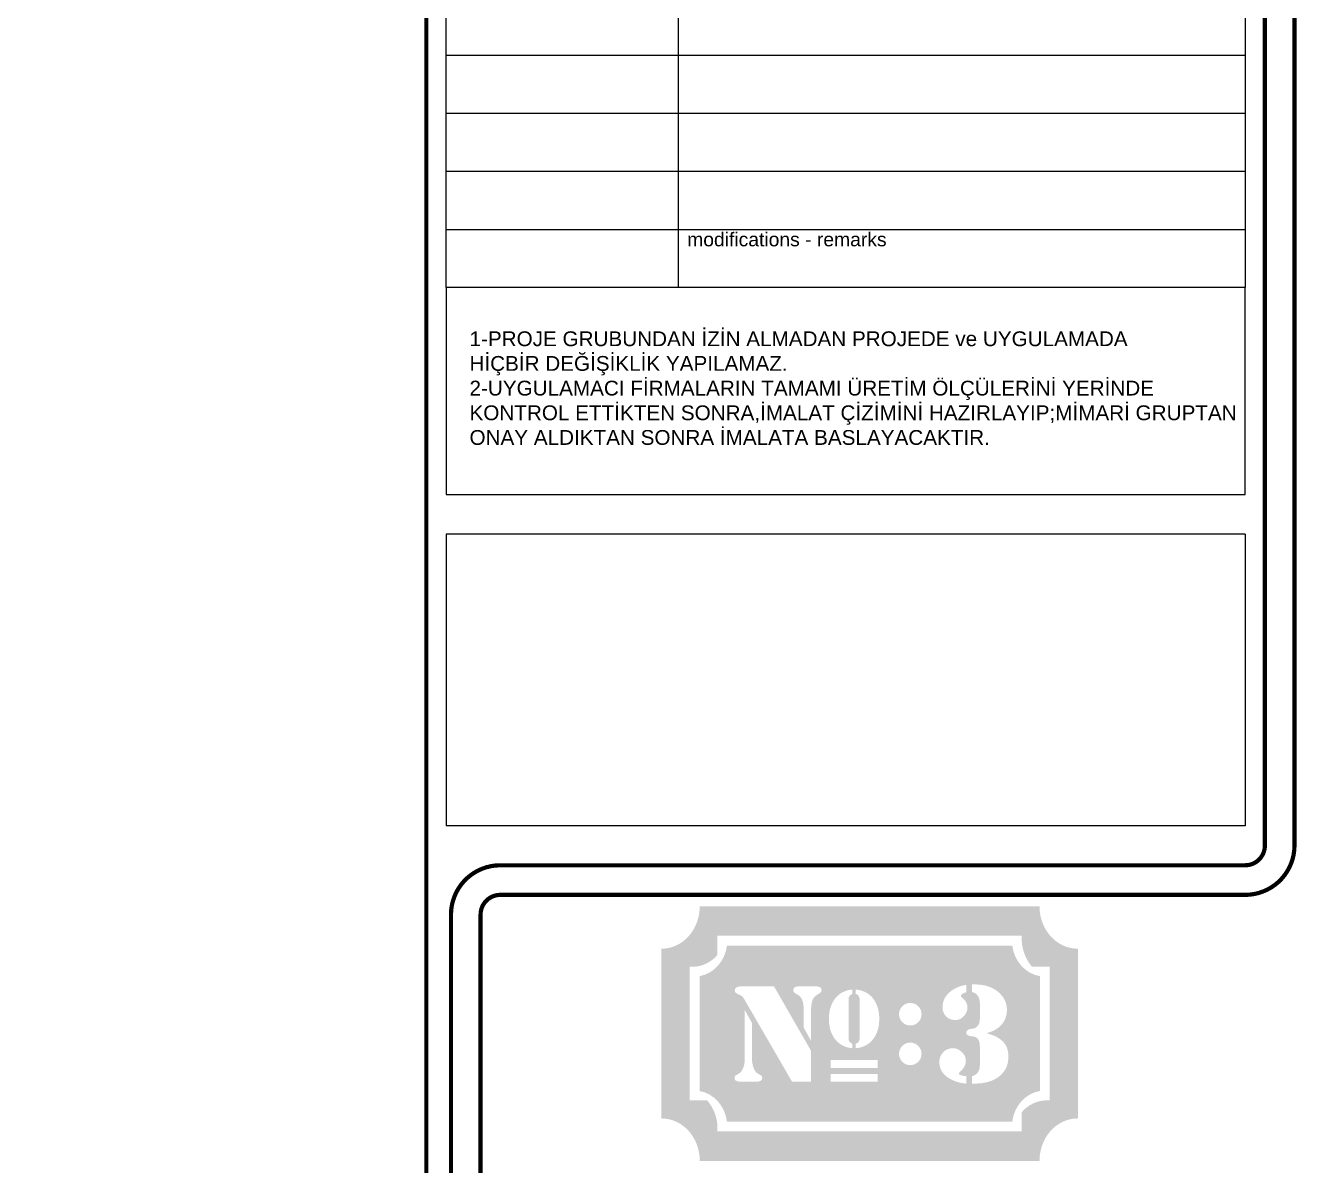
# Model space of a CAD drawing. Header units: millimetres. Extents: x 54215 to 67697, y 23496 to 56611.
# Drawn here: x 57904 to 58550, y 44550 to 45130 of the extents above; entities that cross this region are included whole.
import ezdxf

# ---------------------------------------------------------------- set-up
doc = ezdxf.new("R2010")
doc.units = ezdxf.units.MM
doc.layers.add('t_tarama', color=251, linetype='Continuous', lineweight=20)
doc.layers.add('t_yazı', color=154, linetype='Continuous', lineweight=25)
doc.styles.add('AT-ARIAL', font='arial.ttf')
doc.styles.get("Standard").update_dxf_attribs({"font": 'arial.ttf'})

msp = doc.modelspace()

# ---------------------------------------------------------------- hatches: boundary and pattern name
at = {"true_color": 0xe74a37}
h = msp.add_hatch(color=13, dxfattribs=at)
h.dxf.hatch_style = 1
edge = h.paths.add_edge_path()
edge.add_spline(control_points=[(58438.66, 44660.364), (58427.997, 44660.4), (58419.359, 44670.05), (58419.359, 44681.95), (58419.357, 44681.949), (58419.352, 44681.948), (58419.351, 44681.947), (58419.351, 44681.947), (58419.351, 44681.95), (58419.351, 44681.95), (58419.351, 44681.95), (58246.586, 44681.95), (58246.586, 44681.95), (58246.586, 44681.95), (58246.586, 44681.825), (58246.586, 44681.825), (58246.525, 44669.982), (58237.916, 44660.4), (58227.291, 44660.364), (58227.291, 44660.364), (58226.994, 44660.364), (58226.994, 44660.364), (58226.994, 44660.364), (58226.994, 44574.03), (58226.994, 44574.03), (58226.994, 44574.03), (58227.234, 44574.03), (58227.234, 44574.03), (58227.234, 44574.03), (58227.234, 44574.028), (58227.234, 44574.028), (58237.924, 44574.028), (58246.589, 44564.359), (58246.589, 44552.437), (58246.589, 44552.437), (58246.592, 44552.437), (58246.592, 44552.437), (58246.592, 44552.437), (58246.592, 44552.4), (58246.592, 44552.4), (58246.592, 44552.4), (58419.355, 44552.4), (58419.355, 44552.4), (58419.355, 44552.4), (58419.355, 44552.437), (58419.355, 44552.437), (58419.357, 44552.437), (58419.363, 44552.437), (58419.363, 44552.437), (58419.363, 44564.359), (58428.028, 44574.028), (58438.718, 44574.028), (58438.718, 44574.028), (58438.718, 44574.03), (58438.718, 44574.03), (58438.718, 44574.03), (58438.942, 44574.03), (58438.942, 44574.03), (58438.942, 44574.03), (58438.942, 44660.364), (58438.942, 44660.364), (58438.942, 44660.364), (58438.66, 44660.364), (58438.66, 44660.364)], knot_values=[0, 0, 0, 0, 1, 1, 1, 2, 2, 2, 3, 3, 3, 4, 4, 4, 5, 5, 5, 6, 6, 6, 7, 7, 7, 8, 8, 8, 9, 9, 9, 10, 10, 10, 11, 11, 11, 12, 12, 12, 13, 13, 13, 14, 14, 14, 15, 15, 15, 16, 16, 16, 17, 17, 17, 18, 18, 18, 19, 19, 19, 20, 20, 20, 21, 21, 21, 21], degree=3, periodic=0)
edge = h.paths.add_edge_path(flags=16)
edge.add_spline(control_points=[(58424.622, 44651.188), (58424.622, 44651.188), (58424.622, 44651.188), (58424.622, 44583.195), (58424.622, 44583.195), (58424.622, 44583.195), (58421.967, 44583.195), (58421.967, 44583.195), (58415.555, 44583.195), (58410.337, 44577.242), (58410.337, 44569.928), (58410.337, 44569.928), (58410.333, 44567.436), (58410.333, 44567.436), (58410.333, 44567.436), (58407.841, 44567.41), (58407.841, 44567.41), (58407.841, 44567.41), (58255.609, 44567.438), (58255.609, 44567.438), (58255.609, 44567.438), (58255.609, 44569.928), (58255.609, 44569.928), (58255.609, 44577.243), (58250.392, 44583.194), (58243.977, 44583.194), (58243.977, 44583.194), (58241.485, 44583.194), (58241.485, 44583.194), (58241.485, 44583.194), (58241.485, 44651.17), (58241.485, 44651.17), (58241.485, 44651.17), (58244.014, 44651.188), (58244.014, 44651.188), (58250.369, 44651.207), (58255.569, 44657.121), (58255.608, 44664.369), (58255.608, 44664.369), (58255.608, 44666.94), (58255.608, 44666.94), (58255.608, 44666.94), (58369.021, 44666.939), (58369.021, 44666.939), (58391.022, 44666.939), (58410.339, 44666.947), (58410.339, 44666.947), (58410.339, 44666.947), (58410.339, 44664.448), (58410.339, 44664.448), (58410.339, 44664.448), (58410.334, 44664.448), (58410.334, 44664.448), (58410.334, 44657.156), (58415.538, 44651.207), (58421.933, 44651.188), (58421.933, 44651.188), (58424.622, 44651.188)], knot_values=[0, 0, 0, 0, 1, 1, 1, 2, 2, 2, 3, 3, 3, 4, 4, 4, 5, 5, 5, 6, 6, 6, 7, 7, 7, 8, 8, 8, 9, 9, 9, 10, 10, 10, 11, 11, 11, 12, 12, 12, 13, 13, 13, 14, 14, 14, 15, 15, 15, 16, 16, 16, 17, 17, 17, 18, 18, 18, 19, 19, 19, 19], degree=3, periodic=0)
h = msp.add_hatch(color=13, dxfattribs=at)
h.dxf.hatch_style = 1
edge = h.paths.add_edge_path()
edge.add_spline(control_points=[(58419.641, 44617.191), (58419.641, 44631.787), (58419.641, 44646.384), (58419.641, 44646.384), (58412.319, 44647.519), (58406.514, 44653.917), (58405.507, 44661.957)], knot_values=[8, 8, 8, 8, 8.5, 8.5, 8.5, 9.5, 9.5, 9.5, 9.5], degree=3, periodic=0)
edge.add_spline(control_points=[(58405.507, 44661.957), (58405.507, 44661.957), (58260.434, 44661.957), (58260.434, 44661.957), (58259.43, 44653.993), (58253.714, 44647.639), (58246.511, 44646.417)], knot_values=[6, 6, 6, 6, 7, 7, 7, 8, 8, 8, 8], degree=3, periodic=0)
edge.add_spline(control_points=[(58246.511, 44646.417), (58246.511, 44646.417), (58246.47, 44587.971), (58246.47, 44587.971), (58253.715, 44586.77), (58259.44, 44580.41), (58260.437, 44572.419)], knot_values=[4, 4, 4, 4, 5, 5, 5, 6, 6, 6, 6], degree=3, periodic=0)
edge.add_spline(control_points=[(58260.437, 44572.419), (58260.437, 44572.419), (58405.351, 44572.393), (58405.351, 44572.393), (58405.351, 44572.393), (58405.351, 44572.393), (58405.351, 44572.393)], knot_values=[2.99999, 2.99999, 2.99999, 2.99999, 3.99999, 3.99999, 3.99999, 4, 4, 4, 4], degree=3, periodic=0)
edge.add_spline(control_points=[(58405.351, 44572.393), (58405.351, 44572.393), (58405.351, 44572.419), (58405.351, 44572.419), (58405.351, 44572.419), (58405.351, 44572.419), (58405.351, 44572.419)], knot_values=[1.99999, 1.99999, 1.99999, 1.99999, 2.99998, 2.99998, 2.99998, 2.99999, 2.99999, 2.99999, 2.99999], degree=3, periodic=0)
edge.add_spline(control_points=[(58405.351, 44572.419), (58405.351, 44572.419), (58405.51, 44572.419), (58405.51, 44572.419)], knot_values=[1.00001, 1.00001, 1.00001, 1.00001, 1.99999, 1.99999, 1.99999, 1.99999], degree=3, periodic=0)
edge.add_spline(control_points=[(58405.51, 44572.419), (58406.515, 44580.47), (58412.319, 44586.866), (58419.641, 44587.997)], knot_values=[0, 0, 0, 0, 1, 1, 1, 1], degree=3, periodic=0)
edge.add_spline(control_points=[(58419.641, 44587.997), (58419.641, 44587.997), (58419.641, 44602.594), (58419.641, 44617.191)], knot_values=[9.5, 9.5, 9.5, 9.5, 10, 10, 10, 10], degree=3, periodic=0)
edge = h.paths.add_edge_path(flags=16)
edge.add_spline(control_points=[(58349.583, 44631.066), (58350.677, 44632.2), (58352.037, 44632.761), (58353.66, 44632.761), (58355.284, 44632.761), (58356.641, 44632.2), (58357.738, 44631.066)], knot_values=[5, 5, 5, 5, 6, 6, 6, 7, 7, 7, 7], degree=3, periodic=0)
edge.add_spline(control_points=[(58357.738, 44631.066), (58358.833, 44629.939), (58359.381, 44628.597), (58359.381, 44627.039)], knot_values=[7, 7, 7, 7, 8, 8, 8, 8], degree=3, periodic=0)
edge.add_spline(control_points=[(58359.381, 44627.039), (58359.381, 44625.488), (58358.833, 44624.147), (58357.738, 44623.017)], knot_values=[0, 0, 0, 0, 1, 1, 1, 1], degree=3, periodic=0)
edge.add_spline(control_points=[(58357.738, 44623.017), (58356.641, 44621.887), (58355.284, 44621.323), (58353.66, 44621.323), (58352.037, 44621.323), (58350.677, 44621.887), (58349.583, 44623.017), (58348.488, 44624.147), (58347.938, 44625.488), (58347.938, 44627.039)], knot_values=[1, 1, 1, 1, 2, 2, 2, 3, 3, 3, 4, 4, 4, 4], degree=3, periodic=0)
edge.add_spline(control_points=[(58347.938, 44627.039), (58347.938, 44628.597), (58348.488, 44629.939), (58349.583, 44631.066)], knot_values=[4, 4, 4, 4, 5, 5, 5, 5], degree=3, periodic=0)
edge = h.paths.add_edge_path(flags=16)
edge.add_spline(control_points=[(58325.942, 44639.591), (58329.828, 44639.234), (58332.835, 44637.609), (58334.954, 44634.718)], knot_values=[5, 5, 5, 5, 6, 6, 6, 6], degree=3, periodic=0)
edge.add_spline(control_points=[(58334.954, 44634.718), (58336.902, 44632.06), (58337.874, 44628.709), (58337.874, 44624.669)], knot_values=[6, 6, 6, 6, 7, 7, 7, 7], degree=3, periodic=0)
edge.add_spline(control_points=[(58337.874, 44624.669), (58337.874, 44620.627), (58336.902, 44617.275), (58334.954, 44614.615)], knot_values=[7, 7, 7, 7, 8, 8, 8, 8], degree=3, periodic=0)
edge.add_spline(control_points=[(58334.954, 44614.615), (58332.835, 44611.724), (58329.828, 44610.103), (58325.942, 44609.742)], knot_values=[8, 8, 8, 8, 9, 9, 9, 9], degree=3, periodic=0)
edge.add_spline(control_points=[(58325.942, 44609.742), (58325.942, 44609.742), (58325.942, 44611.969), (58325.942, 44611.969)], knot_values=[0, 0, 0, 0, 1, 1, 1, 1], degree=3, periodic=0)
edge.add_spline(control_points=[(58325.942, 44611.969), (58327.246, 44612.43), (58327.898, 44613.348), (58327.898, 44614.731), (58327.898, 44614.731), (58327.898, 44634.602), (58327.898, 44634.602)], knot_values=[1, 1, 1, 1, 2, 2, 2, 3, 3, 3, 3], degree=3, periodic=0)
edge.add_spline(control_points=[(58327.898, 44634.602), (58327.898, 44635.986), (58327.246, 44636.906), (58325.942, 44637.367), (58325.942, 44637.367), (58325.942, 44639.591), (58325.942, 44639.591)], knot_values=[3, 3, 3, 3, 4, 4, 4, 5, 5, 5, 5], degree=3, periodic=0)
edge = h.paths.add_edge_path(flags=16)
edge.add_spline(control_points=[(58324.216, 44639.591), (58324.216, 44639.591), (58324.216, 44637.367), (58324.216, 44637.367)], knot_values=[0, 0, 0, 0, 1, 1, 1, 1], degree=3, periodic=0)
edge.add_spline(control_points=[(58324.216, 44637.367), (58322.91, 44636.906), (58322.259, 44635.986), (58322.259, 44634.602), (58322.259, 44634.602), (58322.259, 44614.731), (58322.259, 44614.731)], knot_values=[1, 1, 1, 1, 2, 2, 2, 3, 3, 3, 3], degree=3, periodic=0)
edge.add_spline(control_points=[(58322.259, 44614.731), (58322.259, 44613.348), (58322.91, 44612.43), (58324.216, 44611.969), (58324.216, 44611.969), (58324.216, 44609.742), (58324.216, 44609.742)], knot_values=[3, 3, 3, 3, 4, 4, 4, 5, 5, 5, 5], degree=3, periodic=0)
edge.add_spline(control_points=[(58324.216, 44609.742), (58320.325, 44610.103), (58317.321, 44611.724), (58315.198, 44614.615)], knot_values=[5, 5, 5, 5, 6, 6, 6, 6], degree=3, periodic=0)
edge.add_spline(control_points=[(58315.198, 44614.615), (58313.255, 44617.275), (58312.282, 44620.627), (58312.282, 44624.669)], knot_values=[6, 6, 6, 6, 7, 7, 7, 7], degree=3, periodic=0)
edge.add_spline(control_points=[(58312.282, 44624.669), (58312.282, 44628.709), (58313.255, 44632.06), (58315.198, 44634.718)], knot_values=[7, 7, 7, 7, 8, 8, 8, 8], degree=3, periodic=0)
edge.add_spline(control_points=[(58315.198, 44634.718), (58317.321, 44637.609), (58320.325, 44639.234), (58324.216, 44639.591)], knot_values=[8, 8, 8, 8, 9, 9, 9, 9], degree=3, periodic=0)
edge = h.paths.add_edge_path(flags=16)
edge.add_spline(control_points=[(58370.057, 44630.565), (58370.057, 44633.677), (58371.333, 44636.289), (58373.882, 44638.407)], knot_values=[8, 8, 8, 8, 9, 9, 9, 9], degree=3, periodic=0)
edge.add_spline(control_points=[(58373.882, 44638.407), (58376.13, 44640.266), (58378.871, 44641.456), (58382.114, 44641.971)], knot_values=[9, 9, 9, 9, 10, 10, 10, 10], degree=3, periodic=0)
edge.add_spline(control_points=[(58382.114, 44641.971), (58382.114, 44641.971), (58382.114, 44638.149), (58382.114, 44638.149)], knot_values=[0, 0, 0, 0, 1, 1, 1, 1], degree=3, periodic=0)
edge.add_spline(control_points=[(58382.114, 44638.149), (58380.299, 44637.8), (58379.392, 44637.175), (58379.392, 44636.267)], knot_values=[1, 1, 1, 1, 2, 2, 2, 2], degree=3, periodic=0)
edge.add_spline(control_points=[(58379.392, 44636.267), (58379.392, 44636.054), (58379.93, 44635.448), (58381.012, 44634.454)], knot_values=[2, 2, 2, 2, 3, 3, 3, 3], degree=3, periodic=0)
edge.add_spline(control_points=[(58381.012, 44634.454), (58382.136, 44633.46), (58382.699, 44632.12), (58382.699, 44630.433)], knot_values=[3, 3, 3, 3, 4, 4, 4, 4], degree=3, periodic=0)
edge.add_spline(control_points=[(58382.699, 44630.433), (58382.699, 44628.747), (58382.07, 44627.259), (58380.818, 44625.96)], knot_values=[4, 4, 4, 4, 5, 5, 5, 5], degree=3, periodic=0)
edge.add_spline(control_points=[(58380.818, 44625.96), (58379.611, 44624.708), (58378.161, 44624.08), (58376.472, 44624.08)], knot_values=[5, 5, 5, 5, 6, 6, 6, 6], degree=3, periodic=0)
edge.add_spline(control_points=[(58376.472, 44624.08), (58374.615, 44624.08), (58373.081, 44624.689), (58371.874, 44625.894)], knot_values=[6, 6, 6, 6, 7, 7, 7, 7], degree=3, periodic=0)
edge.add_spline(control_points=[(58371.874, 44625.894), (58370.664, 44627.149), (58370.057, 44628.706), (58370.057, 44630.565)], knot_values=[7, 7, 7, 7, 8, 8, 8, 8], degree=3, periodic=0)
edge = h.paths.add_edge_path(flags=16)
edge.add_spline(control_points=[(58349.583, 44610.905), (58350.677, 44612.038), (58352.037, 44612.6), (58353.66, 44612.6), (58355.284, 44612.6), (58356.641, 44612.038), (58357.738, 44610.905)], knot_values=[5, 5, 5, 5, 6, 6, 6, 7, 7, 7, 7], degree=3, periodic=0)
edge.add_spline(control_points=[(58357.738, 44610.905), (58358.833, 44609.777), (58359.381, 44608.436), (58359.381, 44606.881)], knot_values=[7, 7, 7, 7, 8, 8, 8, 8], degree=3, periodic=0)
edge.add_spline(control_points=[(58359.381, 44606.881), (58359.381, 44605.329), (58358.833, 44603.988), (58357.738, 44602.858)], knot_values=[0, 0, 0, 0, 1, 1, 1, 1], degree=3, periodic=0)
edge.add_spline(control_points=[(58357.738, 44602.858), (58356.641, 44601.731), (58355.284, 44601.165), (58353.66, 44601.165), (58352.037, 44601.165), (58350.677, 44601.731), (58349.583, 44602.858)], knot_values=[1, 1, 1, 1, 2, 2, 2, 3, 3, 3, 3], degree=3, periodic=0)
edge.add_spline(control_points=[(58349.583, 44602.858), (58348.488, 44603.988), (58347.938, 44605.329), (58347.938, 44606.881)], knot_values=[3, 3, 3, 3, 4, 4, 4, 4], degree=3, periodic=0)
edge.add_spline(control_points=[(58347.938, 44606.881), (58347.938, 44608.436), (58348.488, 44609.777), (58349.583, 44610.905)], knot_values=[4, 4, 4, 4, 5, 5, 5, 5], degree=3, periodic=0)
edge = h.paths.add_edge_path(flags=16)
edge.add_spline(control_points=[(58385.033, 44642.168), (58390.865, 44642.427), (58395.444, 44641.046), (58398.772, 44638.02)], knot_values=[16, 16, 16, 16, 17, 17, 17, 17], degree=3, periodic=0)
edge.add_spline(control_points=[(58398.772, 44638.02), (58401.453, 44635.555), (58402.791, 44632.659), (58402.791, 44629.33)], knot_values=[17, 17, 17, 17, 18, 18, 18, 18], degree=3, periodic=0)
edge.add_spline(control_points=[(58402.791, 44629.33), (58402.791, 44626.265), (58401.846, 44623.672), (58399.942, 44621.553)], knot_values=[18, 18, 18, 18, 19, 19, 19, 19], degree=3, periodic=0)
edge.add_spline(control_points=[(58399.942, 44621.553), (58398.166, 44619.608), (58395.728, 44618.246), (58392.616, 44617.469)], knot_values=[19, 19, 19, 19, 20, 20, 20, 20], degree=3, periodic=0)
edge.add_spline(control_points=[(58392.616, 44617.469), (58392.616, 44617.469), (58392.616, 44617.34), (58392.616, 44617.34)], knot_values=[0.00001, 0.00001, 0.00001, 0.00001, 1, 1, 1, 1], degree=3, periodic=0)
edge.add_spline(control_points=[(58392.616, 44617.34), (58396.33, 44616.303), (58399.032, 44614.921), (58400.717, 44613.192)], knot_values=[1, 1, 1, 1, 2, 2, 2, 2], degree=3, periodic=0)
edge.add_spline(control_points=[(58400.717, 44613.192), (58402.618, 44611.29), (58403.572, 44608.718), (58403.572, 44605.477)], knot_values=[2, 2, 2, 2, 3, 3, 3, 3], degree=3, periodic=0)
edge.add_spline(control_points=[(58403.572, 44605.477), (58403.572, 44601.763), (58402.339, 44598.691), (58399.875, 44596.274)], knot_values=[3, 3, 3, 3, 4, 4, 4, 4], degree=3, periodic=0)
edge.add_spline(control_points=[(58399.875, 44596.274), (58396.635, 44593.117), (58391.685, 44591.606), (58385.033, 44591.737), (58385.033, 44591.737), (58385.033, 44595.561), (58385.033, 44595.561)], knot_values=[4, 4, 4, 4, 5, 5, 5, 6, 6, 6, 6], degree=3, periodic=0)
edge.add_spline(control_points=[(58385.033, 44595.561), (58387.711, 44596.21), (58389.051, 44598.157), (58389.051, 44601.392), (58389.051, 44601.392), (58389.051, 44610.081), (58389.051, 44610.081)], knot_values=[6, 6, 6, 6, 7, 7, 7, 8, 8, 8, 8], degree=3, periodic=0)
edge.add_spline(control_points=[(58389.051, 44610.081), (58389.051, 44611.849), (58388.811, 44613.168), (58388.336, 44614.032)], knot_values=[8, 8, 8, 8, 9, 9, 9, 9], degree=3, periodic=0)
edge.add_spline(control_points=[(58388.336, 44614.032), (58387.733, 44615.158), (58386.545, 44615.761), (58384.775, 44615.852)], knot_values=[9, 9, 9, 9, 10, 10, 10, 10], degree=3, periodic=0)
edge.add_spline(control_points=[(58384.775, 44615.852), (58383.043, 44615.937), (58382.178, 44616.54), (58382.178, 44617.663)], knot_values=[10, 10, 10, 10, 11, 11, 11, 11], degree=3, periodic=0)
edge.add_spline(control_points=[(58382.178, 44617.663), (58382.178, 44618.787), (58383.066, 44619.438), (58384.838, 44619.608)], knot_values=[11, 11, 11, 11, 12, 12, 12, 12], degree=3, periodic=0)
edge.add_spline(control_points=[(58384.838, 44619.608), (58387.646, 44619.87), (58389.051, 44621.618), (58389.051, 44624.859), (58389.051, 44624.859), (58389.051, 44632.381), (58389.051, 44632.381)], knot_values=[12, 12, 12, 12, 13, 13, 13, 14, 14, 14, 14], degree=3, periodic=0)
edge.add_spline(control_points=[(58389.051, 44632.381), (58389.051, 44635.75), (58387.711, 44637.739), (58385.033, 44638.34), (58385.033, 44638.34), (58385.033, 44642.168), (58385.033, 44642.168)], knot_values=[14, 14, 14, 14, 15, 15, 15, 16, 16, 16, 16], degree=3, periodic=0)
edge = h.paths.add_edge_path(flags=16)
edge.add_spline(control_points=[(58308.527, 44639.249), (58308.527, 44638.558), (58308.072, 44637.955), (58307.165, 44637.435)], knot_values=[7, 7, 7, 7, 8, 8, 8, 8], degree=3, periodic=0)
edge.add_spline(control_points=[(58307.165, 44637.435), (58305.911, 44636.785), (58305.048, 44636.118), (58304.571, 44635.426)], knot_values=[8, 8, 8, 8, 9, 9, 9, 9], degree=3, periodic=0)
edge.add_spline(control_points=[(58304.571, 44635.426), (58303.664, 44634.13), (58303.209, 44632.144), (58303.209, 44629.46), (58303.209, 44629.46), (58303.209, 44627.245), (58303.209, 44624.476)], knot_values=[9, 9, 9, 9, 10, 10, 10, 10.3750225, 10.3750225, 10.3750225, 10.3750225], degree=3, periodic=0)
edge.add_spline(control_points=[(58303.209, 44624.476), (58303.209, 44621.707), (58303.209, 44618.384), (58303.209, 44616.169)], knot_values=[10.3750225, 10.3750225, 10.3750225, 10.3750225, 10.750015, 10.750015, 10.750015, 10.750015], degree=3, periodic=0)
edge.add_spline(control_points=[(58303.209, 44616.169), (58303.209, 44615.615), (58303.209, 44615.131), (58303.209, 44614.741)], knot_values=[10.750015, 10.750015, 10.750015, 10.750015, 10.8437631, 10.8437631, 10.8437631, 10.8437631], degree=3, periodic=0)
edge.add_spline(control_points=[(58303.209, 44614.741), (58303.209, 44614.352), (58303.209, 44614.058), (58303.209, 44613.885)], knot_values=[10.8437631, 10.8437631, 10.8437631, 10.8437631, 10.9375113, 10.9375113, 10.9375113, 10.9375113], degree=3, periodic=0)
edge.add_spline(control_points=[(58303.209, 44613.885), (58303.209, 44613.842), (58303.209, 44613.806), (58303.209, 44613.778)], knot_values=[10.9375113, 10.9375113, 10.9375113, 10.9375113, 10.9609483, 10.9609483, 10.9609483, 10.9609483], degree=3, periodic=0)
edge.add_spline(control_points=[(58303.209, 44613.778), (58303.209, 44613.751), (58303.209, 44613.731), (58303.209, 44613.719)], knot_values=[10.9609483, 10.9609483, 10.9609483, 10.9609483, 10.9843853, 10.9843853, 10.9843853, 10.9843853], degree=3, periodic=0)
edge.add_spline(control_points=[(58303.209, 44613.719), (58303.209, 44613.717), (58303.209, 44613.714), (58303.209, 44613.713)], knot_values=[10.9843853, 10.9843853, 10.9843853, 10.9843853, 10.9902446, 10.9902446, 10.9902446, 10.9902446], degree=3, periodic=0)
edge.add_spline(control_points=[(58303.209, 44613.713), (58303.209, 44613.711), (58303.209, 44613.71), (58303.209, 44613.709)], knot_values=[10.9902446, 10.9902446, 10.9902446, 10.9902446, 10.9961038, 10.9961038, 10.9961038, 10.9961038], degree=3, periodic=0)
edge.add_spline(control_points=[(58303.209, 44613.709), (58303.209, 44613.709), (58303.209, 44613.708), (58303.209, 44613.708)], knot_values=[10.9961038, 10.9961038, 10.9961038, 10.9961038, 10.9975686, 10.9975686, 10.9975686, 10.9975686], degree=3, periodic=0)
edge.add_spline(control_points=[(58303.209, 44613.708), (58303.209, 44613.708), (58303.209, 44613.708), (58303.209, 44613.708)], knot_values=[10.9975686, 10.9975686, 10.9975686, 10.9975686, 10.9990335, 10.9990335, 10.9990335, 10.9990335], degree=3, periodic=0)
edge.add_spline(control_points=[(58303.209, 44613.708), (58303.209, 44613.708), (58303.209, 44613.708), (58303.209, 44613.708)], knot_values=[10.9990335, 10.9990335, 10.9990335, 10.9990335, 10.9993997, 10.9993997, 10.9993997, 10.9993997], degree=3, periodic=0)
edge.add_spline(control_points=[(58303.209, 44613.708), (58303.209, 44613.708), (58303.209, 44613.708), (58303.209, 44613.708)], knot_values=[10.9993997, 10.9993997, 10.9993997, 10.9993997, 10.9997659, 10.9997659, 10.9997659, 10.9997659], degree=3, periodic=0)
edge.add_spline(control_points=[(58303.209, 44613.708), (58303.209, 44613.708), (58303.209, 44613.708), (58303.209, 44613.708), (58303.209, 44613.708), (58303.209, 44613.708), (58303.209, 44613.708)], knot_values=[10.9997659, 10.9997659, 10.9997659, 10.9997659, 11, 11, 11, 11.0048927, 11.0048927, 11.0048927, 11.0048927], degree=3, periodic=0)
edge.add_spline(control_points=[(58303.041, 44613.782), (58303.001, 44613.854), (58302.934, 44613.976), (58302.844, 44614.138)], knot_values=[12.0624887, 12.0624887, 12.0624887, 12.0624887, 12.1562369, 12.1562369, 12.1562369, 12.1562369], degree=3, periodic=0)
edge.add_spline(control_points=[(58302.844, 44614.138), (58302.754, 44614.3), (58302.642, 44614.501), (58302.515, 44614.731)], knot_values=[12.1562369, 12.1562369, 12.1562369, 12.1562369, 12.249985, 12.249985, 12.249985, 12.249985], degree=3, periodic=0)
edge.add_spline(control_points=[(58302.515, 44614.731), (58302.004, 44615.652), (58301.238, 44617.034), (58300.6, 44618.186)], knot_values=[12.249985, 12.249985, 12.249985, 12.249985, 12.6249775, 12.6249775, 12.6249775, 12.6249775], degree=3, periodic=0)
edge.add_spline(control_points=[(58300.6, 44618.186), (58299.961, 44619.337), (58299.451, 44620.258), (58299.451, 44620.258), (58299.451, 44620.258), (58299.451, 44629.46), (58299.451, 44629.46)], knot_values=[12.6249775, 12.6249775, 12.6249775, 12.6249775, 13, 13, 13, 14, 14, 14, 14], degree=3, periodic=0)
edge.add_spline(control_points=[(58299.451, 44629.46), (58299.451, 44632.144), (58298.996, 44634.13), (58298.09, 44635.426)], knot_values=[1, 1, 1, 1, 2, 2, 2, 2], degree=3, periodic=0)
edge.add_spline(control_points=[(58298.09, 44635.426), (58297.615, 44636.118), (58296.752, 44636.785), (58295.498, 44637.435)], knot_values=[2, 2, 2, 2, 3, 3, 3, 3], degree=3, periodic=0)
edge.add_spline(control_points=[(58295.498, 44637.435), (58294.588, 44637.955), (58294.136, 44638.558), (58294.136, 44639.249)], knot_values=[3, 3, 3, 3, 4, 4, 4, 4], degree=3, periodic=0)
edge.add_spline(control_points=[(58294.136, 44639.249), (58294.136, 44640.546), (58295.066, 44641.196), (58296.922, 44641.196), (58296.922, 44641.196), (58305.74, 44641.196), (58305.74, 44641.196)], knot_values=[4, 4, 4, 4, 5, 5, 5, 6, 6, 6, 6], degree=3, periodic=0)
edge.add_spline(control_points=[(58305.74, 44641.196), (58307.597, 44641.196), (58308.527, 44640.546), (58308.527, 44639.249)], knot_values=[6, 6, 6, 6, 7, 7, 7, 7], degree=3, periodic=0)
h.paths.add_polyline_path([(58337.073, 44603.682), (58337.073, 44599.74), (58313.081, 44599.74), (58313.081, 44603.682)], flags=16)
edge = h.paths.add_edge_path(flags=16)
edge.add_spline(control_points=[(58370.381, 44607.683), (58371.679, 44609.065), (58373.341, 44609.755), (58375.374, 44609.755)], knot_values=[4, 4, 4, 4, 5, 5, 5, 5], degree=3, periodic=0)
edge.add_spline(control_points=[(58375.374, 44609.755), (58377.014, 44609.755), (58378.503, 44609.107), (58379.846, 44607.814)], knot_values=[5, 5, 5, 5, 6, 6, 6, 6], degree=3, periodic=0)
edge.add_spline(control_points=[(58379.846, 44607.814), (58381.231, 44606.557), (58381.917, 44605.109), (58381.917, 44603.47)], knot_values=[6, 6, 6, 6, 7, 7, 7, 7], degree=3, periodic=0)
edge.add_spline(control_points=[(58381.917, 44603.47), (58381.917, 44601.699), (58381.314, 44600.184), (58380.106, 44598.929)], knot_values=[7, 7, 7, 7, 8, 8, 8, 8], degree=3, periodic=0)
edge.add_spline(control_points=[(58380.106, 44598.929), (58378.892, 44597.676), (58378.291, 44597.006), (58378.291, 44596.921)], knot_values=[8, 8, 8, 8, 9, 9, 9, 9], degree=3, periodic=0)
edge.add_spline(control_points=[(58378.291, 44596.921), (58378.291, 44596.188), (58379.564, 44595.732), (58382.114, 44595.561)], knot_values=[9, 9, 9, 9, 10, 10, 10, 10], degree=3, periodic=0)
edge.add_spline(control_points=[(58382.114, 44595.561), (58382.114, 44595.561), (58382.114, 44591.737), (58382.114, 44591.737)], knot_values=[0, 0, 0, 0, 1, 1, 1, 1], degree=3, periodic=0)
edge.add_spline(control_points=[(58382.114, 44591.737), (58378.573, 44592.041), (58375.522, 44593.03), (58372.975, 44594.717)], knot_values=[1, 1, 1, 1, 2, 2, 2, 2], degree=3, periodic=0)
edge.add_spline(control_points=[(58372.975, 44594.717), (58369.948, 44596.75), (58368.436, 44599.405), (58368.436, 44602.692)], knot_values=[2, 2, 2, 2, 3, 3, 3, 3], degree=3, periodic=0)
edge.add_spline(control_points=[(58368.436, 44602.692), (58368.436, 44604.682), (58369.087, 44606.341), (58370.381, 44607.683)], knot_values=[3, 3, 3, 3, 4, 4, 4, 4], degree=3, periodic=0)
h.paths.add_polyline_path([(58337.073, 44596.652), (58337.073, 44592.708), (58313.081, 44592.708), (58313.081, 44596.652)], flags=16)
edge = h.paths.add_edge_path(flags=16)
edge.add_spline(control_points=[(58293.778, 44624.794), (58298.493, 44616.594), (58303.209, 44608.393), (58303.209, 44608.393), (58303.209, 44608.393), (58303.209, 44604.472), (58303.209, 44600.551)], knot_values=[0.5, 0.5, 0.5, 0.5, 1, 1, 1, 1.5, 1.5, 1.5, 1.5], degree=3, periodic=0)
edge.add_spline(control_points=[(58303.209, 44600.551), (58303.209, 44596.629), (58303.209, 44592.708), (58303.209, 44592.708), (58303.209, 44592.708), (58300.795, 44592.708), (58298.382, 44592.708)], knot_values=[1.5, 1.5, 1.5, 1.5, 2, 2, 2, 2.5, 2.5, 2.5, 2.5], degree=3, periodic=0)
edge.add_spline(control_points=[(58298.382, 44592.708), (58295.968, 44592.708), (58293.555, 44592.708), (58293.555, 44592.708), (58293.555, 44592.708), (58269.828, 44633.609), (58269.828, 44633.609)], knot_values=[2.5, 2.5, 2.5, 2.5, 3, 3, 3, 4, 4, 4, 4], degree=3, periodic=0)
edge.add_spline(control_points=[(58269.828, 44633.609), (58269.137, 44634.821), (58268.681, 44635.536), (58268.467, 44635.75)], knot_values=[4, 4, 4, 4, 5, 5, 5, 5], degree=3, periodic=0)
edge.add_spline(control_points=[(58268.467, 44635.75), (58267.992, 44636.353), (58267.276, 44636.807), (58266.326, 44637.11)], knot_values=[5, 5, 5, 5, 6, 6, 6, 6], degree=3, periodic=0)
edge.add_spline(control_points=[(58266.326, 44637.11), (58265.03, 44637.541), (58264.38, 44638.234), (58264.38, 44639.187)], knot_values=[6, 6, 6, 6, 7, 7, 7, 7], degree=3, periodic=0)
edge.add_spline(control_points=[(58264.38, 44639.187), (58264.38, 44640.524), (58265.486, 44641.196), (58267.69, 44641.196), (58267.69, 44641.196), (58271.855, 44641.196), (58276.019, 44641.196)], knot_values=[7, 7, 7, 7, 8, 8, 8, 8.5, 8.5, 8.5, 8.5], degree=3, periodic=0)
edge.add_spline(control_points=[(58276.019, 44641.196), (58280.184, 44641.196), (58284.348, 44641.196), (58284.348, 44641.196), (58284.348, 44641.196), (58289.063, 44632.995), (58293.778, 44624.794)], knot_values=[8.5, 8.5, 8.5, 8.5, 9, 9, 9, 9.5, 9.5, 9.5, 9.5], degree=3, periodic=0)
edge = h.paths.add_edge_path(flags=16)
edge.add_spline(control_points=[(58271.382, 44625.768), (58272.289, 44624.148), (58273.196, 44622.528), (58273.196, 44622.528), (58273.196, 44622.528), (58273.196, 44602.95), (58273.196, 44602.95)], knot_values=[2.5, 2.5, 2.5, 2.5, 3, 3, 3, 4, 4, 4, 4], degree=3, periodic=0)
edge.add_spline(control_points=[(58273.196, 44602.95), (58273.501, 44600.614), (58274.106, 44598.908), (58275.012, 44597.83)], knot_values=[4, 4, 4, 4, 5, 5, 5, 5], degree=3, periodic=0)
edge.add_spline(control_points=[(58275.012, 44597.83), (58275.402, 44597.313), (58276.158, 44596.772), (58277.28, 44596.21)], knot_values=[5, 5, 5, 5, 6, 6, 6, 6], degree=3, periodic=0)
edge.add_spline(control_points=[(58277.28, 44596.21), (58278.018, 44595.822), (58278.383, 44595.277), (58278.383, 44594.59)], knot_values=[6, 6, 6, 6, 7, 7, 7, 7], degree=3, periodic=0)
edge.add_spline(control_points=[(58278.383, 44594.59), (58278.383, 44593.337), (58277.261, 44592.708), (58275.012, 44592.708), (58275.012, 44592.708), (58267.623, 44592.708), (58267.623, 44592.708)], knot_values=[7, 7, 7, 7, 8, 8, 8, 9, 9, 9, 9], degree=3, periodic=0)
edge.add_spline(control_points=[(58267.623, 44592.708), (58265.376, 44592.708), (58264.253, 44593.337), (58264.253, 44594.59)], knot_values=[9, 9, 9, 9, 10, 10, 10, 10], degree=3, periodic=0)
edge.add_spline(control_points=[(58264.253, 44594.59), (58264.253, 44595.277), (58264.621, 44595.822), (58265.354, 44596.21)], knot_values=[10, 10, 10, 10, 11, 11, 11, 11], degree=3, periodic=0)
edge.add_spline(control_points=[(58265.354, 44596.21), (58266.478, 44596.772), (58267.233, 44597.313), (58267.623, 44597.83)], knot_values=[11, 11, 11, 11, 12, 12, 12, 12], degree=3, periodic=0)
edge.add_spline(control_points=[(58267.623, 44597.83), (58268.532, 44598.908), (58269.137, 44600.614), (58269.438, 44602.95)], knot_values=[12, 12, 12, 12, 13, 13, 13, 13], degree=3, periodic=0)
edge.add_spline(control_points=[(58269.438, 44602.95), (58269.438, 44602.95), (58269.438, 44609.465), (58269.438, 44615.979)], knot_values=[0, 0, 0, 0, 0.5, 0.5, 0.5, 0.5], degree=3, periodic=0)
edge.add_spline(control_points=[(58269.438, 44615.979), (58269.438, 44622.494), (58269.438, 44629.009), (58269.438, 44629.009)], knot_values=[0.5, 0.5, 0.5, 0.5, 1, 1, 1, 1], degree=3, periodic=0)
edge.add_spline(control_points=[(58269.438, 44629.009), (58269.438, 44629.009), (58269.568, 44629.009), (58269.568, 44629.009)], knot_values=[1.00001, 1.00001, 1.00001, 1.00001, 1.99999, 1.99999, 1.99999, 1.99999], degree=3, periodic=0)
edge.add_spline(control_points=[(58269.568, 44629.009), (58269.568, 44629.009), (58269.568, 44629.009), (58269.568, 44629.009), (58269.568, 44629.009), (58270.475, 44627.388), (58271.382, 44625.768)], knot_values=[1.99999, 1.99999, 1.99999, 1.99999, 2.25, 2.25, 2.25, 2.5, 2.5, 2.5, 2.5], degree=3, periodic=0)

# ---------------------------------------------------------------- linework, layer by layer
at = {"color": 250}
for p, q in [((58235.631, 45825.664), (58235.632, 44996.618)), ((58117.558, 45114.619), (58523.96, 45114.619)), ((58117.558, 45085.119), (58523.96, 45085.119)), ((58117.558, 45055.619), (58523.96, 45055.619)), ((58117.558, 45026.118), (58523.96, 45026.118))]:
    msp.add_line(p, q, dxfattribs=at)
at = {"color": 252, "const_width": 2.135}
for points in [[(58549.046, 44051.85), (54216.086, 44051.85), (54216.086, 45851.85), (58549.046, 45851.85), (58549.046, 44712.802, -0.4142136), (58523.96, 44687.715), (58145.153, 44687.715, 0.4142136), (58135.119, 44677.68), (58135.119, 44433.843, 0.4142136), (58145.153, 44423.808), (58523.96, 44423.808, -0.4142136), (58549.046, 44398.722), (58549.046, 44051.85)], [(58533.994, 44712.802, -0.4142136), (58523.96, 44702.767), (58145.153, 44702.767, 0.4142136), (58120.067, 44677.68), (58120.067, 44433.843, 0.4142136), (58145.153, 44408.756), (58523.96, 44408.756, -0.4142136), (58533.994, 44398.722), (58533.994, 44066.902), (54231.138, 44066.902), (54231.138, 45836.798), (58533.994, 45836.798), (58533.994, 44712.802)]]:
    msp.add_lwpolyline(points, format="xyb", dxfattribs=at)
msp.add_lwpolyline([(58107.524, 44066.902), (58107.524, 45836.798)], dxfattribs=at)
at = {"color": 250}
msp.add_lwpolyline([(58523.96, 44996.618), (58117.558, 44996.618), (58117.558, 45825.664), (58523.959, 45825.664)], close=True, dxfattribs=at)
msp.add_lwpolyline([(58117.558, 44996.618), (58117.558, 44891.255), (58523.96, 44891.255), (58523.96, 44996.618)], dxfattribs=at)
at = {"layer": 't_tarama', "color": 254}
for p, q in [((58523.96, 44871.186), (58117.558, 44871.186)), ((58523.96, 44871.186), (58523.96, 44722.836)), ((58523.96, 44722.836), (58117.558, 44722.836))]:
    msp.add_line(p, q, dxfattribs=at)
msp.add_lwpolyline([(58117.558, 44871.186), (58117.558, 44722.836)], dxfattribs=at)

# ---------------------------------------------------------------- texts
at = {"color": 250, "insert": (58129.486, 44945.337), "char_height": 7.52595, "width": 517.45576, "attachment_point": 4}
msp.add_mtext('1-PROJE GRUBUNDAN İZİN ALMADAN PROJEDE ve UYGULAMADA\\PHİÇBİR DEĞİŞİKLİK YAPILAMAZ.\\P2-UYGULAMACI FİRMALARIN TAMAMI ÜRETİM ÖLÇÜLERİNİ YERİNDE \\PKONTROL ETTİKTEN SONRA,İMALAT ÇİZİMİNİ HAZIRLAYIP;MİMARİ GRUPTAN\\PONAY ALDIKTAN SONRA İMALATA BASLAYACAKTIR.', dxfattribs=at)
at = {"layer": 't_yazı', "color": 252, "insert": (58240.194, 45024.507), "char_height": 7.02422, "width": 149.98671, "attachment_point": 1, "style": 'AT-ARIAL'}
msp.add_mtext('modifications - remarks', dxfattribs=at)

doc.saveas('drawing.dxf')
